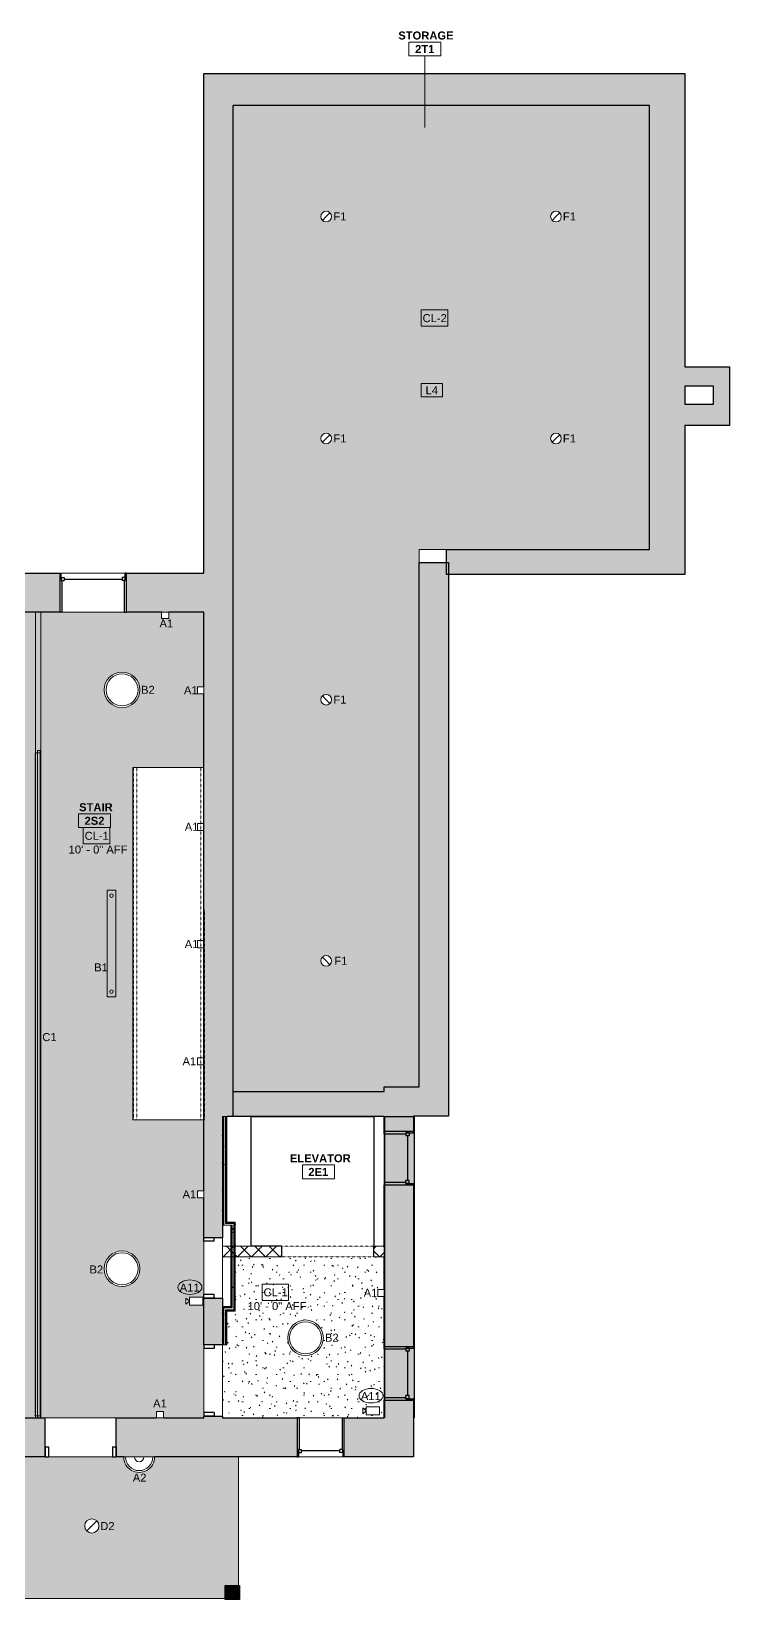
# Model space of a CAD drawing. Header units: inches. Extents: x -1176 to 1507, y -2527 to 978.
# Drawn here: x 1114 to 1507, y 12 to 894 of the extents above; entities that cross this region are included whole.
import ezdxf

# ---------------------------------------------------------------- set-up
doc = ezdxf.new("R2010")
doc.units = ezdxf.units.IN
doc.header["$MEASUREMENT"] = 0
for name, pattern in [('Dash', [0.25, 0.125, -0.125]), ('Overhead', [0.15625, 0.09375, -0.0625]), ('Overhead 1_16_', [0.101562, 0.0625, -0.039062])]:
    doc.linetypes.add(name, pattern=pattern)
for name, color, linetype, lineweight in [('A-ANNO-KEYN', 231, 'Continuous', 9), ('A-AREA-IDEN', 2, 'Continuous', 9), ('A-CLNG', 13, 'Continuous', 18), ('A-CLNG-IDEN', 151, 'Continuous', 9), ('A-CLNG-PATT', 13, 'Continuous', 18), ('A-COLS', 52, 'Continuous', 18), ('A-DETL-GENF', 92, 'Continuous', 18), ('A-DETL-MEDM', 33, 'Continuous', 18), ('A-DOOR', 31, 'Continuous', 18), ('A-DOOR-FRAM', 31, 'Continuous', 30), ('A-GENM', 13, 'Continuous', 18), ('A-GLAZ', 151, 'Continuous', 18), ('A-WALL', 113, 'Continuous', 18), ('A-WALL-PATT', 111, 'Continuous', 18), ('E-LITE-EQPM', 33, 'Continuous', 9), ('E-LITE-EQPM-HDLN', 30, 'Dash', 9), ('E-LITE-EQPM-IDEN', 33, 'Continuous', 9), ('I-WALL', 2, 'Continuous', 18), ('Q-SPCQ', 91, 'Continuous', 9), ('Q-SPCQ-IDEN', 132, 'Continuous', 9), ('S-STRS-MBND', 31, 'Continuous', 18)]:
    doc.layers.add(name, color=color, linetype=linetype, lineweight=lineweight)
doc.styles.add('Arial', font='arial.ttf', dxfattribs={"height": 4.5})
doc.styles.add('Swis721 Lt BT', font='swissl.ttf', dxfattribs={"height": 4.5})
doc.styles.add('Swis721 Lt BT_B', font='', dxfattribs={"height": 4.5})
doc.styles.get('Swis721 Lt BT_B').set_extended_font_data('Swis721 Lt BT', bold=True)
pattern_1 = [(0, (0, 0), (15.36, 3.84), [0.634, -10.886, 0.634, -10.886, -61.44]), (0, (0, 0), (15.36, 3.84), [-23.04, 0.634, -22.406, 0.634, -10.886, -26.88]), (0, (0, 0), (15.36, 3.84), [-57.6, 0.634, -7.046, 0.634, -18.566]), (120, (5.76, 1.92), (-11.005538, 11.38215), [0.634, -10.886, 0.634, -10.886, -61.44]), (120, (5.76, 1.92), (-11.005538, 11.38215), [-23.04, 0.634, -22.406, 0.634, -10.886, -26.88]), (120, (5.76, 1.92), (-11.005538, 11.38215), [-57.6, 0.634, -7.046, 0.634, -18.566]), (240, (7.68, 9.6), (-4.354462, -15.22215), [0.634, -10.886, 0.634, -10.886, -61.44]), (240, (7.68, 9.6), (-4.354462, -15.22215), [-23.04, 0.634, -22.406, 0.634, -10.886, -26.88]), (240, (7.68, 9.6), (-4.354462, -15.22215), [-57.6, 0.634, -7.046, 0.634, -18.566])]

# ---------------------------------------------------------------- blocks, each defined once
blk = doc.blocks.new('Single Flush - D2 2_6_ X 8_-8253011-2nd Floor RCP')
at = {"layer": 'A-DOOR-FRAM', "color": 8}
for p, q in [((-17, -0.5), (-17, 5.25)), ((-17, 5.25), (-15, 5.25)), ((-15, -0.5), (-15, 5.25)), ((15.000004, -0.5), (15.000004, 5.25)), ((15.000004, 5.25), (17.000004, 5.25)), ((17.000004, -0.5), (17.000004, 5.25)), ((-17, -0.5), (-15, -0.5)), ((15.000004, -0.5), (17.000004, -0.5))]:
    blk.add_line(p, q, dxfattribs=at)
blk = doc.blocks.new('Double Hung - 30_ x 48_-6971309-2nd Floor RCP')
at = {"layer": 'A-GLAZ', "color": 8, "lineweight": 30}
for p, q in [((-15, 8.25), (-14.25, 8.25)), ((-14.25, 4), (-14.25, 8.25)), ((-14.25, 5.75), (-14.25, 4)), ((-14.25, 5.75), (-12.5, 5.75)), ((-14.25, 4), (-12.5, 4)), ((-14.25, 4), (-13.75, 4)), ((-13.75, -8.25), (-13.75, 4)), ((-12.5, 5.75), (-12.5, 4)), ((-12.5, 4.875), (12.5, 4.875)), ((12.5, 5.75), (12.5, 4)), ((14.25, 5.75), (12.5, 5.75)), ((14.25, 4), (12.5, 4)), ((13.75, 4), (14.25, 4)), ((13.75, 4), (13.75, -8.25)), ((14.25, 4), (14.25, 8.25)), ((15, 8.25), (14.25, 8.25)), ((14.25, 5.75), (14.25, 4)), ((-13.75, -8.25), (-15, -8.25)), ((13.75, -8.25), (15, -8.25))]:
    blk.add_line(p, q, dxfattribs=at)
blk = doc.blocks.new('Double Hung - side window 4_ X 6_ 3_ H-6086068-2nd Floor RCP')
at = {"layer": 'A-GLAZ', "color": 8, "lineweight": 30}
for p, q in [((-18.75, 11), (-18, 11)), ((-18, 6.75), (-18, 11)), ((18, 6.75), (18, 11)), ((18.75, 11), (18, 11)), ((-18, 8.5), (-18, 6.75)), ((-18, 8.5), (-16.25, 8.5)), ((-18, 6.75), (-16.25, 6.75)), ((-18, 6.75), (-17.5, 6.75)), ((-17.5, -11), (-17.5, 6.75)), ((-16.25, 8.5), (-16.25, 6.75)), ((-16.25, 7.625), (16.25, 7.625)), ((16.25, 8.5), (16.25, 6.75)), ((18, 8.5), (16.25, 8.5)), ((18, 6.75), (16.25, 6.75)), ((17.5, 6.75), (18, 6.75)), ((17.5, 6.75), (17.5, -11)), ((18, 8.5), (18, 6.75)), ((-17.5, -11), (-18.75, -11)), ((17.5, -11), (18.75, -11))]:
    blk.add_line(p, q, dxfattribs=at)
blk = doc.blocks.new('Double Hung - 2_ 2_5_ x 48_-6921075-2nd Floor RCP')
at = {"layer": 'A-GLAZ', "color": 8, "lineweight": 30}
for p, q in [((-13.25, 11), (-12.5, 11)), ((-12.5, 6.75), (-12.5, 11)), ((12.5, 6.75), (12.5, 11)), ((13.25, 11), (12.5, 11)), ((-12.5, 8.5), (-12.5, 6.75)), ((-12.5, 8.5), (-10.75, 8.5)), ((-12.5, 6.75), (-10.75, 6.75)), ((-12.5, 6.75), (-12, 6.75)), ((-12, -11), (-12, 6.75)), ((-10.75, 8.5), (-10.75, 6.75)), ((-10.75, 7.625), (10.75, 7.625)), ((10.75, 8.5), (10.75, 6.75)), ((12.5, 8.5), (10.75, 8.5)), ((12.5, 6.75), (10.75, 6.75)), ((12, 6.75), (12.5, 6.75)), ((12, 6.75), (12, -11)), ((12.5, 8.5), (12.5, 6.75)), ((-12, -11), (-13.25, -11)), ((12, -11), (13.25, -11))]:
    blk.add_line(p, q, dxfattribs=at)
blk = doc.blocks.new('Lighting-Linear-Cove-Cooper-Ametrix-LC32-LED1 - Lighting-Linear-Cove-Cooper-Ametrix-LC32-LED 31_ 1_5_-7121263-2nd Floor RCP')
at = {"layer": 'E-LITE-EQPM'}
for p, q in [((-187.75, -1.37), (-187.75, 0.16)), ((-187.75, 0.16), (187.56, 0.16)), ((187.56, -1.37), (-187.75, -1.37))]:
    blk.add_line(p, q, dxfattribs=at)
at = {"layer": 'E-LITE-EQPM-HDLN'}
for p, q in [((186.46, 1.37), (-186.46, 1.37)), ((-186.46, 1.37), (-186.46, -1.37)), ((186.46, -1.37), (186.46, 1.37))]:
    blk.add_line(p, q, dxfattribs=at)
blk = doc.blocks.new('L-Recessed Circular - Downlight - 8_ - OUTDOOR-8523709-2nd Floor RCP')
at = {"layer": 'E-LITE-EQPM'}
for q in [(-2.83, -2.83), (2.83, 2.83)]:
    blk.add_line((0, 0), q, dxfattribs=at)
for start, end in [(360, 180), (180, 360)]:
    blk.add_arc((0, 0), 4, start, end, dxfattribs=at)
blk = doc.blocks.new('Sconce Light - Uplight - LIGHT W ROOM NUMBER-7340001-2nd Floor RCP')
at = {"layer": 'E-LITE-EQPM'}
blk.add_line((-8.71, 11), (8.71, 11), dxfattribs=at)
for radius, start in [(8.71, 360), (7.71, 0), (2.68, 0)]:
    blk.add_arc((0, 11), radius, start, 180, dxfattribs=at)
blk = doc.blocks.new('Sconce Light - Sphere - 100W - 277V-7960200-2nd Floor RCP')
at = {"layer": 'E-LITE-EQPM'}
for p, q in [((0, -11), (-2, -11)), ((-2, -11), (-2, -14.5)), ((-2, -14.5), (0, -14.5)), ((2, -11), (0, -11)), ((0, -14.5), (2, -14.5)), ((2, -11), (2, -14.5))]:
    blk.add_line(p, q, dxfattribs=at)
blk = doc.blocks.new('Sconce Light - Sphere - 100W - 277V-7960201-2nd Floor RCP')
at = {"layer": 'E-LITE-EQPM'}
for p, q in [((0, -8.25), (-2, -8.25)), ((-2, -8.25), (-2, -11.75)), ((2, -8.25), (0, -8.25)), ((2, -8.25), (2, -11.75)), ((-2, -11.75), (0, -11.75)), ((0, -11.75), (2, -11.75))]:
    blk.add_line(p, q, dxfattribs=at)
blk = doc.blocks.new('Single Flush - D8 3_ X 8_-8257955-2nd Floor RCP')
at = {"layer": 'A-DOOR-FRAM'}
for p, q in [((-20, -5.25), (-20, -11)), ((-20, -5.25), (-18, -5.25)), ((-18, -5.25), (-18, -11)), ((18.000004, -5.25), (18.000004, -11)), ((18.000004, -5.25), (20.000004, -5.25)), ((20.000004, -5.25), (20.000004, -11)), ((-20, -11), (-18, -11)), ((18.000004, -11), (20.000004, -11))]:
    blk.add_line(p, q, dxfattribs=at)
blk = doc.blocks.new('Security_Camera_-_Dome_6414 - 8_-0_ AFF-7476807-2nd Floor RCP')
at = {"layer": 'Q-SPCQ'}
for p, q in [((-2.27, 3.14), (2.27, 3.14)), ((-2.27, -4.36), (-2.27, 3.14)), ((1.71, 5.14), (-1.71, 5.14)), ((0, 3.14), (-1.71, 5.14)), ((0, 3.14), (1.71, 5.14)), ((2.27, -4.36), (2.27, 3.14)), ((-2.27, -4.36), (2.27, -4.36))]:
    blk.add_line(p, q, dxfattribs=at)
blk = doc.blocks.new('Elevator 1 - Elevator 1-7712497-2nd Floor RCP')
at = {"layer": 'A-GENM', "lineweight": 30}
for p, q in [((1243.87, 283.44), (1312.87, 283.44)), ((1243.87, 210.44), (1243.87, 283.44)), ((1312.87, 283.44), (1312.87, 210.44)), ((1260.87, 210.44), (1243.87, 210.44))]:
    blk.add_line(p, q, dxfattribs=at)
blk = doc.blocks.new('Door-Opening - Elevator Opening-8184615-2nd Floor RCP')
at = {"layer": 'A-DETL-GENF', "linetype": 'Overhead', "lineweight": 9}
for p, q in [((25.68, 3), (-26.32, 3)), ((-26.32, -3), (25.68, -3))]:
    blk.add_line(p, q, dxfattribs=at)
at = {"layer": 'A-DETL-MEDM', "lineweight": 30}
for p, q in [((-26.32, 3), (-26.32, -3)), ((25.68, -3), (25.68, 3))]:
    blk.add_line(p, q, dxfattribs=at)
blk = doc.blocks.new('Single Flush - D13 3_ X 8_-8257910-2nd Floor RCP')
at = {"layer": 'A-DOOR-FRAM'}
for p, q in [((-20, 0.5), (-20, -5.25)), ((-20, 0.5), (-18, 0.5)), ((-18, 0.5), (-18, -5.25)), ((18.000004, 0.5), (18.000004, -5.25)), ((18.000004, 0.5), (20.000004, 0.5)), ((20.000004, 0.5), (20.000004, -5.25)), ((-20, -5.25), (-18, -5.25)), ((18.000004, -5.25), (20.000004, -5.25))]:
    blk.add_line(p, q, dxfattribs=at)
blk = doc.blocks.new('Sconce Light - Sphere - 100W - 277V-V15-2nd Floor RCP')
at = {"layer": 'E-LITE-EQPM'}
for p, q in [((-2, -8.25), (-2, -11.75)), ((2, -8.25), (2, -11.75)), ((-2, -11.75), (0, -11.75)), ((0, -11.75), (2, -11.75))]:
    blk.add_line(p, q, dxfattribs=at)
blk = doc.blocks.new('Sconce Light - Sphere - 100W - 277V-7960214-2nd Floor RCP')
at = {"layer": 'E-LITE-EQPM'}
for p, q in [((0, -5.25), (-2, -5.25)), ((-2, -5.25), (-2, -8.75)), ((-2, -8.75), (0, -8.75)), ((2, -5.25), (0, -5.25)), ((0, -8.75), (2, -8.75)), ((2, -5.25), (2, -8.75))]:
    blk.add_line(p, q, dxfattribs=at)
blk = doc.blocks.new('L-Pendant Drum Light - Pendant-7965484-2nd Floor RCP')
at = {"layer": 'E-LITE-EQPM'}
for radius, start, end in [(10.01, 360, 180), (9.01, 0, 180), (10.01, 180, 360), (9.01, 180, 0)]:
    blk.add_arc((0, 0), radius, start, end, dxfattribs=at)
blk = doc.blocks.new('Pendant Light - Linear - 1 Lamp - 5_-7965959-2nd Floor RCP')
at = {"layer": 'E-LITE-EQPM'}
for p, q in [((-30, 2.5), (-30, -2.5)), ((30, 2.5), (-30, 2.5)), ((30, -2.5), (30, 2.5)), ((-30, -2.5), (30, -2.5))]:
    blk.add_line(p, q, dxfattribs=at)
for centre, start, end in [((-27, 0), 0, 180), ((-27, 0), 180, 0), ((27, 0), 360, 180), ((27, 0), 180, 360)]:
    blk.add_arc(centre, 1, start, end, dxfattribs=at)
blk = doc.blocks.new('L-Recessed Circular - Downlight - Surface-Mounted Can Light-7926066-2nd Floor RCP')
at = {"layer": 'E-LITE-EQPM'}
for q in [(-2.12, -2.12), (2.12, 2.12)]:
    blk.add_line((0, 0), q, dxfattribs=at)
for start, end in [(360, 180), (180, 360)]:
    blk.add_arc((0, 0), 3, start, end, dxfattribs=at)
blk = doc.blocks.new('L-Recessed Circular - Downlight - Surface-Mounted Can Light-7926536-2nd Floor RCP')
at = {"layer": 'E-LITE-EQPM'}
for q in [(-2.12, 2.12), (2.12, -2.12)]:
    blk.add_line((0, 0), q, dxfattribs=at)
for start, end in [(0, 180), (180, 0)]:
    blk.add_arc((0, 0), 3, start, end, dxfattribs=at)
blk = doc.blocks.new('Appliance_Specialty Equipment Tag - Standard-3515593-2nd Floor RCP')
at = {"layer": 'Q-SPCQ-IDEN'}
blk.add_ellipse((-0.05, 0.004), major_axis=(-0.141, 0), ratio=0.600473, dxfattribs=at)
blk = doc.blocks.new('Room Tag - Room Name and Number-3379422-2nd Floor RCP')
at = {"layer": 'A-AREA-IDEN'}
for p, q in [((-0.188, -0.164), (-0.188, -0.002)), ((-0.188, -0.002), (0.187, -0.002)), ((0.187, -0.002), (-0.188, -0.002)), ((-0.188, -0.002), (-0.188, -0.164)), ((0.187, -0.164), (-0.188, -0.164)), ((-0.188, -0.164), (0.187, -0.164)), ((0.187, -0.002), (0.187, -0.164)), ((0.187, -0.164), (0.187, -0.002))]:
    blk.add_line(p, q, dxfattribs=at)
blk = doc.blocks.new('Keynote Tag - Keynote Number - Boxed-135510-2nd Floor RCP')
at = {"layer": 'A-ANNO-KEYN'}
for p, q in [((-0.125, -0.079), (-0.125, 0.078)), ((-0.125, 0.078), (0.125, 0.078)), ((0.125, 0.078), (0.125, -0.079)), ((-0.125, -0.079), (0.125, -0.079))]:
    blk.add_line(p, q, dxfattribs=at)

msp = doc.modelspace()

# ---------------------------------------------------------------- hatches: boundary and pattern name
at = {"layer": 'A-CLNG-PATT'}
h = msp.add_hatch(dxfattribs=at)
h.set_pattern_fill('FP_6', color=256, style=0, pattern_type=2)
h.set_pattern_definition([(0, (0, 0), (6, 6), [2.976, -8.976]), (90, (1.488, -1.488), (-6, 6), [2.976, -8.976])])
h.paths.add_polyline_path([(1312.65, 297.44), (1312.65, 300.1), (1332.31, 300.1), (1332.31, 602.25), (1461.87, 602.25), (1461.87, 851.94), (1227.74, 851.94), (1227.74, 297.44), (1291.93, 297.44)], flags=0)
h.paths.add_polyline_path([(1280.02, 367.88), (1279.25, 367.99), (1278.52, 368.29), (1277.9, 368.76), (1277.43, 369.38), (1277.13, 370.11), (1277.02, 370.88), (1277.13, 371.66), (1277.43, 372.38), (1277.9, 373.01), (1278.52, 373.48), (1279.25, 373.78), (1280.02, 373.88), (1280.8, 373.78), (1281.52, 373.48), (1282.15, 373.01), (1282.62, 372.38), (1282.92, 371.66), (1283.02, 370.88), (1282.92, 370.11), (1282.62, 369.38), (1282.15, 368.76), (1281.52, 368.29), (1280.8, 367.99)], flags=0)
h.paths.add_polyline_path([(1280.02, 514.78), (1279.25, 514.88), (1278.52, 515.18), (1277.9, 515.66), (1277.43, 516.28), (1277.13, 517), (1277.02, 517.78), (1277.13, 518.55), (1277.43, 519.28), (1277.9, 519.9), (1278.52, 520.37), (1279.25, 520.67), (1280.02, 520.78), (1280.8, 520.67), (1281.52, 520.37), (1282.15, 519.9), (1282.62, 519.28), (1282.92, 518.55), (1283.02, 517.78), (1282.92, 517), (1282.62, 516.28), (1282.15, 515.66), (1281.52, 515.18), (1280.8, 514.88)], flags=0)
h.paths.add_polyline_path([(1280.02, 661.67), (1279.25, 661.77), (1278.52, 662.07), (1277.9, 662.55), (1277.43, 663.17), (1277.13, 663.89), (1277.02, 664.67), (1277.13, 665.44), (1277.43, 666.17), (1277.9, 666.79), (1278.52, 667.27), (1279.25, 667.57), (1280.02, 667.67), (1280.8, 667.57), (1281.52, 667.27), (1282.15, 666.79), (1282.62, 666.17), (1282.92, 665.44), (1283.02, 664.67), (1282.92, 663.89), (1282.62, 663.17), (1282.15, 662.55), (1281.52, 662.07), (1280.8, 661.77)], flags=0)
h.paths.add_polyline_path([(1409.34, 661.67), (1408.56, 661.77), (1407.84, 662.07), (1407.22, 662.55), (1406.74, 663.17), (1406.44, 663.89), (1406.34, 664.67), (1406.44, 665.44), (1406.74, 666.17), (1407.22, 666.79), (1407.84, 667.27), (1408.56, 667.57), (1409.34, 667.67), (1410.11, 667.57), (1410.84, 667.27), (1411.46, 666.79), (1411.94, 666.17), (1412.23, 665.44), (1412.34, 664.67), (1412.23, 663.89), (1411.94, 663.17), (1411.46, 662.55), (1410.84, 662.07), (1410.11, 661.77)], flags=0)
h.paths.add_polyline_path([(1280.02, 786.51), (1279.25, 786.62), (1278.52, 786.92), (1277.9, 787.39), (1277.43, 788.01), (1277.13, 788.74), (1277.02, 789.51), (1277.13, 790.29), (1277.43, 791.01), (1277.9, 791.64), (1278.52, 792.11), (1279.25, 792.41), (1280.02, 792.51), (1280.8, 792.41), (1281.52, 792.11), (1282.15, 791.64), (1282.62, 791.01), (1282.92, 790.29), (1283.02, 789.51), (1282.92, 788.74), (1282.62, 788.01), (1282.15, 787.39), (1281.52, 786.92), (1280.8, 786.62)], flags=0)
h.paths.add_polyline_path([(1409.34, 786.51), (1408.56, 786.62), (1407.84, 786.92), (1407.22, 787.39), (1406.74, 788.01), (1406.44, 788.74), (1406.34, 789.51), (1406.44, 790.29), (1406.74, 791.01), (1407.22, 791.64), (1407.84, 792.11), (1408.56, 792.41), (1409.34, 792.51), (1410.11, 792.41), (1410.84, 792.11), (1411.46, 791.64), (1411.94, 791.01), (1412.23, 790.29), (1412.34, 789.51), (1412.23, 788.74), (1411.94, 788.01), (1411.46, 787.39), (1410.84, 786.92), (1410.11, 786.62)], flags=0)
h = msp.add_hatch(dxfattribs=at)
h.set_pattern_fill('FP_4', color=256, style=0, pattern_type=2)
h.set_pattern_definition(pattern_1)
h.paths.add_polyline_path([(1211.24, 113.89), (1211.24, 237.58), (1207.74, 237.58), (1207.74, 241.58), (1211.24, 241.58), (1211.24, 281.58), (1171.24, 281.58), (1171.24, 479.58), (1211.24, 479.58), (1211.24, 521.11), (1207.74, 521.11), (1207.74, 525.11), (1211.24, 525.11), (1211.24, 567.01), (1191.47, 567.01), (1191.47, 563.51), (1187.47, 563.51), (1187.47, 567.01), (1119.51, 567.01), (1119.51, 113.89), (1184.57, 113.89), (1184.57, 117.39), (1188.57, 117.39), (1188.57, 113.89), (1198.66, 113.89)], flags=0)
h.paths.add_polyline_path([(1116.51, 113.89), (1116.51, 567.01), (1097.9, 567.01), (1097.9, 534.27), (1101.4, 534.27), (1101.4, 530.27), (1097.9, 530.27), (1097.9, 464.78), (1101.4, 464.78), (1101.4, 460.78), (1097.9, 460.78), (1097.9, 395.29), (1101.4, 395.29), (1101.4, 391.29), (1097.9, 391.29), (1097.9, 294.8), (1101.4, 294.8), (1101.4, 290.8), (1097.9, 290.8), (1097.9, 243.68), (1101.4, 243.68), (1101.4, 239.68), (1097.9, 239.68), (1097.9, 192.57), (1101.4, 192.57), (1101.4, 188.57), (1097.9, 188.57), (1097.9, 141.45), (1101.4, 141.45), (1101.4, 137.45), (1097.9, 137.45), (1097.9, 113.89), (1105.82, 113.89)], flags=0)
h.paths.add_polyline_path([(1105.82, 115.69), (1098.45, 115.69), (1098.45, 120.1), (1105.82, 120.1)], flags=0)
h.paths.add_polyline_path([(1107.81, 116.35), (1105.99, 117.91), (1107.81, 119.47)], flags=0)
h.paths.add_polyline_path([(1203.15, 177.23), (1203.15, 181.64), (1210.52, 181.64), (1210.52, 177.23)], flags=0)
h.paths.add_polyline_path([(1201.16, 177.86), (1201.16, 180.98), (1202.98, 179.42)], flags=0)
h.paths.add_polyline_path([(1165.2, 187.78), (1164.15, 187.78), (1162.08, 188.22), (1160.17, 189.08), (1158.5, 190.3), (1157.08, 191.89), (1156.05, 193.67), (1155.39, 195.73), (1155.18, 197.74), (1155.4, 199.82), (1156.05, 201.81), (1157.1, 203.62), (1158.5, 205.18), (1160.19, 206.41), (1162.1, 207.26), (1164.15, 207.69), (1166.24, 207.69), (1168.29, 207.26), (1170.22, 206.39), (1171.89, 205.18), (1173.31, 203.59), (1174.36, 201.76), (1175, 199.74), (1175.21, 197.74), (1174.99, 195.66), (1174.34, 193.67), (1173.3, 191.85), (1171.89, 190.3), (1170.2, 189.07), (1168.29, 188.22), (1166.24, 187.78), (1166.05, 187.78)], flags=0)
h.paths.add_polyline_path([(1166.24, 513.34), (1164.15, 513.34), (1162.08, 513.78), (1160.17, 514.64), (1158.5, 515.86), (1157.08, 517.44), (1156.05, 519.22), (1155.39, 521.29), (1155.18, 523.3), (1155.4, 525.38), (1156.05, 527.37), (1157.13, 529.22), (1158.5, 530.74), (1160.19, 531.97), (1162.1, 532.82), (1164.15, 533.25), (1166.24, 533.25), (1168.29, 532.82), (1170.22, 531.95), (1171.89, 530.74), (1173.31, 529.15), (1174.36, 527.32), (1175, 525.3), (1175.21, 523.3), (1174.99, 521.21), (1174.34, 519.22), (1173.3, 517.41), (1171.89, 515.86), (1170.2, 514.63), (1168.29, 513.77), (1167.13, 513.53)], flags=0)
h.paths.add_polyline_path([(1103.44, 555.72), (1099.03, 555.72), (1099.03, 563.1), (1103.44, 563.1), (1103.44, 562.84)], flags=0)
h.paths.add_polyline_path([(1101.22, 563.26), (1099.66, 565.08), (1102.78, 565.08), (1101.87, 564.02)], flags=0)
h = msp.add_hatch(dxfattribs=at)
h.set_pattern_fill('FP_2', color=256, style=0, pattern_type=2)
h.set_pattern_definition(pattern_1)
h.paths.add_polyline_path([(1116.51, 113.89), (1119.51, 113.89), (1119.51, 567.01), (1116.51, 567.01), (1116.51, 122.96)], flags=0)
h = msp.add_hatch(dxfattribs=at)
h.set_pattern_fill('FP_2', color=256, style=0, pattern_type=2)
h.set_pattern_definition(pattern_1)
h.paths.add_polyline_path([(1221.74, 113.89), (1312.65, 113.89), (1312.65, 182.16), (1309.15, 182.16), (1309.15, 186.16), (1312.65, 186.16), (1312.65, 204.44), (1228.86, 204.44), (1228.86, 173.94), (1224.24, 173.94), (1224.24, 154.89), (1221.74, 154.89), (1221.74, 114.64)], flags=0)
h.paths.add_polyline_path([(1310.02, 115.69), (1302.65, 115.69), (1302.65, 120.1), (1310.02, 120.1), (1310.02, 117.39)], flags=0)
h.paths.add_polyline_path([(1300.66, 116.32), (1300.66, 119.44), (1302.48, 117.88)], flags=0)
h.paths.add_polyline_path([(1268.44, 148.96), (1267.4, 148.96), (1265.33, 149.4), (1263.42, 150.26), (1261.74, 151.48), (1260.32, 153.07), (1259.3, 154.84), (1258.64, 156.91), (1258.43, 158.92), (1258.65, 161), (1259.3, 162.99), (1260.34, 164.8), (1261.74, 166.36), (1263.44, 167.59), (1265.35, 168.44), (1267.4, 168.87), (1269.49, 168.87), (1271.58, 168.42), (1273.47, 167.57), (1275.14, 166.36), (1276.56, 164.77), (1277.6, 162.94), (1278.24, 160.92), (1278.45, 158.92), (1278.24, 156.83), (1277.59, 154.84), (1276.54, 153.03), (1275.14, 151.48), (1273.45, 150.25), (1271.54, 149.39), (1269.49, 148.96), (1268.62, 148.96)], flags=0)
h = msp.add_hatch(dxfattribs=at)
h.set_pattern_fill('FP_3', color=256, style=0, pattern_type=2)
h.set_pattern_definition([(216.87, (4.8, 12), (35.999957, 24.0000643), [6, -54]), (206.565, (12, 8.4), (-12.000093, -12.00052), [13.416, -13.416]), (198.435, (12, 2.4), (-23.999779, -12.000233), [7.589, -30.358])])
h.paths.add_polyline_path([(1223.22, 12.32), (1223.22, 19.64), (1230.65, 19.64), (1230.65, 91.89), (1183.54, 91.89), (1183.32, 89.95), (1182.68, 88.11), (1181.64, 86.46), (1180.26, 85.08), (1178.61, 84.05), (1176.77, 83.4), (1174.83, 83.18), (1172.89, 83.4), (1171.05, 84.05), (1169.4, 85.08), (1168.02, 86.46), (1166.98, 88.11), (1166.34, 89.95), (1166.12, 91.89), (779.4, 91.89), (779.4, 52.3), (546.74, 52.3), (546.74, 91.89), (480.78, 91.89), (480.78, 12.32), (616.64, 12.32), (616.64, 17.32), (624.64, 17.32), (624.64, 12.32), (764.5, 12.32), (764.5, 17.32), (772.5, 17.32), (772.5, 12.32), (890.9, 12.32), (890.9, 17.32), (898.9, 17.32), (898.9, 12.32), (1060.27, 12.32), (1060.27, 17.32), (1068.27, 17.32), (1068.27, 12.32), (1105.39, 12.32)], flags=0)
h.paths.add_polyline_path([(513.76, 49.11), (512.72, 49.24), (511.76, 49.64), (510.93, 50.28), (510.29, 51.11), (509.89, 52.07), (509.76, 53.11), (509.89, 54.14), (510.29, 55.11), (510.93, 55.94), (511.76, 56.57), (512.72, 56.97), (513.76, 57.11), (514.79, 56.97), (515.76, 56.57), (516.58, 55.94), (517.22, 55.11), (517.62, 54.14), (517.76, 53.11), (517.62, 52.07), (517.22, 51.11), (516.58, 50.28), (515.76, 49.64), (514.79, 49.24)], flags=0)
h.paths.add_polyline_path([(822.57, 49.11), (821.54, 49.24), (820.57, 49.64), (819.74, 50.28), (819.11, 51.11), (818.71, 52.07), (818.57, 53.11), (818.71, 54.14), (819.11, 55.11), (819.74, 55.94), (820.57, 56.57), (821.54, 56.97), (822.57, 57.11), (823.61, 56.97), (824.57, 56.57), (825.4, 55.94), (826.04, 55.11), (826.44, 54.14), (826.57, 53.11), (826.44, 52.07), (826.04, 51.11), (825.4, 50.28), (824.57, 49.64), (823.61, 49.24)], flags=0)
h.paths.add_polyline_path([(894.9, 49.11), (893.86, 49.24), (892.9, 49.64), (892.07, 50.28), (891.43, 51.11), (891.04, 52.07), (890.9, 53.11), (891.04, 54.14), (891.43, 55.11), (892.07, 55.94), (892.9, 56.57), (893.86, 56.97), (894.9, 57.11), (895.93, 56.97), (896.9, 56.57), (897.73, 55.94), (898.36, 55.11), (898.76, 54.14), (898.9, 53.11), (898.76, 52.07), (898.36, 51.11), (897.73, 50.28), (896.9, 49.64), (895.93, 49.24), (895.53, 49.19)], flags=0)
h.paths.add_polyline_path([(979.59, 49.11), (978.55, 49.24), (977.59, 49.64), (976.76, 50.28), (976.12, 51.11), (975.72, 52.07), (975.59, 53.11), (975.72, 54.14), (976.12, 55.11), (976.76, 55.94), (977.59, 56.57), (978.55, 56.97), (979.59, 57.11), (980.62, 56.97), (981.59, 56.57), (982.41, 55.94), (983.05, 55.11), (983.45, 54.14), (983.59, 53.11), (983.45, 52.07), (983.05, 51.11), (982.41, 50.28), (981.59, 49.64), (980.62, 49.24)], flags=0)
h.paths.add_polyline_path([(1064.27, 49.11), (1063.24, 49.24), (1062.27, 49.64), (1061.45, 50.28), (1060.81, 51.11), (1060.41, 52.07), (1060.27, 53.11), (1060.41, 54.14), (1060.81, 55.11), (1061.45, 55.94), (1062.27, 56.57), (1063.24, 56.97), (1064.27, 57.11), (1065.31, 56.97), (1066.27, 56.57), (1067.1, 55.94), (1067.74, 55.11), (1068.14, 54.14), (1068.27, 53.11), (1068.14, 52.07), (1067.74, 51.11), (1067.1, 50.28), (1066.27, 49.64), (1065.31, 49.24)], flags=0)
h.paths.add_polyline_path([(1148.22, 49.11), (1147.18, 49.24), (1146.22, 49.64), (1145.39, 50.28), (1144.75, 51.11), (1144.35, 52.07), (1144.22, 53.11), (1144.35, 54.14), (1144.75, 55.11), (1145.39, 55.94), (1146.22, 56.57), (1147.18, 56.97), (1148.22, 57.11), (1149.25, 56.97), (1150.22, 56.57), (1151.05, 55.94), (1151.68, 55.11), (1152.08, 54.14), (1152.22, 53.11), (1152.08, 52.07), (1151.68, 51.11), (1151.05, 50.28), (1150.22, 49.64), (1149.25, 49.24)], flags=0)
at = {"layer": 'A-COLS'}
msp.add_hatch(color=250, dxfattribs=at).paths.add_polyline_path([(1231.22, 11.64), (1231.22, 19.64), (1223.22, 19.64), (1223.22, 11.64)], flags=0)
at = {"layer": 'A-WALL-PATT', "lineweight": 9}
for points in [[(1340.81, 851.94), (1340.81, 869.94), (1211.24, 869.94), (1211.24, 851.94), (1291.93, 851.94)], [(1461.87, 851.94), (1461.87, 869.94), (1340.81, 869.94), (1340.81, 851.94)], [(1478.48, 737.41), (1481.87, 737.41), (1481.87, 869.94), (1461.87, 869.94), (1461.87, 737.41)], [(1227.74, 283.44), (1227.74, 851.94), (1211.24, 851.94), (1211.24, 283.44), (1224.24, 283.44)], [(1478.48, 602.25), (1481.87, 602.25), (1481.87, 737.41), (1461.87, 737.41), (1461.87, 602.25)], [(1498.03, 694.04), (1498.03, 705.04), (1481.87, 705.04), (1481.87, 694.04)], [(1498.03, 683.97), (1507.03, 683.97), (1507.03, 705.04), (1498.03, 705.04), (1498.03, 694.04)], [(1507.03, 671.97), (1507.03, 683.97), (1481.87, 683.97), (1481.87, 671.97)], [(1481.87, 588.25), (1481.87, 602.25), (1347.81, 602.25), (1347.81, 588.25), (1478.48, 588.25)], [(1348.81, 300.1), (1348.81, 594.93), (1332.31, 594.93), (1332.31, 300.1)], [(1312.65, 283.6), (1348.81, 283.6), (1348.81, 300.1), (1312.65, 300.1), (1312.65, 297.44)], [(1312.65, 283.44), (1312.65, 297.44), (1227.74, 297.44), (1227.74, 283.44), (1291.93, 283.44)], [(1329.15, 113.89), (1329.49, 113.89), (1329.49, 283.44), (1312.99, 283.44), (1312.99, 113.89)]]:
    msp.add_hatch(color=7, dxfattribs=at).paths.add_polyline_path(points, flags=0)
h = msp.add_hatch(color=7, dxfattribs=at)
h.paths.add_polyline_path([(1211.24, 567.01), (1211.24, 589.01), (1167.7, 589.01), (1167.7, 567.01), (1198.66, 567.01)], flags=0)
h.paths.add_polyline_path([(1130.2, 567.01), (1130.2, 589.01), (1068.64, 589.01), (1068.64, 567.01), (1105.39, 567.01)], flags=0)
h.paths.add_polyline_path([(1031.14, 567.01), (1031.14, 589.01), (977.59, 589.01), (977.59, 567.01), (1012.12, 567.01)], flags=0)
h.paths.add_polyline_path([(918.4, 567.01), (940.09, 567.01), (940.09, 589.01), (874.54, 589.01), (874.54, 567.01), (912.15, 567.01)], flags=0)
h.paths.add_polyline_path([(837.04, 567.01), (837.04, 589.01), (783.49, 589.01), (783.49, 567.01), (825.58, 567.01)], flags=0)
h.paths.add_polyline_path([(745.99, 567.01), (745.99, 589.01), (682.43, 589.01), (682.43, 567.01), (732.3, 567.01)], flags=0)
h.paths.add_polyline_path([(644.93, 567.01), (644.93, 589.01), (576.53, 589.01), (576.53, 567.01), (606.02, 567.01)], flags=0)
h.paths.add_polyline_path([(539.03, 567.01), (539.03, 589.01), (480.78, 589.01), (480.78, 567.01)], flags=0)
h = msp.add_hatch(color=7, dxfattribs=at)
h.paths.add_polyline_path([(1211.24, 113.89), (1221.74, 113.89), (1221.74, 114.64), (1211.24, 114.64)], flags=0)
h.paths.add_polyline_path([(1211.24, 154.89), (1221.74, 154.89), (1221.74, 181.22), (1211.24, 181.22)], flags=0)
h.paths.add_polyline_path([(1211.24, 215.22), (1221.74, 215.22), (1221.74, 283.44), (1211.24, 283.44), (1211.24, 237.58)], flags=0)
h = msp.add_hatch(dxfattribs=at)
h.set_pattern_fill('FP_2', color=256, style=0, pattern_type=2)
h.set_pattern_definition(pattern_1)
h.paths.add_polyline_path([(1221.74, 222.19), (1222.24, 222.19), (1222.24, 283.44), (1221.74, 283.44), (1221.74, 223.94)], flags=0)
h = msp.add_hatch(dxfattribs=at)
h.set_pattern_fill('FP_2', color=256, style=0, pattern_type=2)
h.set_pattern_definition(pattern_1)
h.paths.add_polyline_path([(1223.49, 223.19), (1223.49, 283.44), (1222.49, 283.44), (1222.49, 223.19)], flags=0)
h = msp.add_hatch(dxfattribs=at)
h.set_pattern_fill('FP_2', color=256, style=0, pattern_type=2)
h.set_pattern_definition(pattern_1)
h.paths.add_polyline_path([(1224.24, 223.94), (1224.24, 283.44), (1223.74, 283.44), (1223.74, 223.94)], flags=0)
h = msp.add_hatch(color=7, dxfattribs=at)
h.paths.add_polyline_path([(1312.65, 113.89), (1329.15, 113.89), (1329.15, 123.89), (1312.65, 123.89)], flags=0)
h.paths.add_polyline_path([(1329.15, 153.89), (1329.15, 244.93), (1312.65, 244.93), (1312.65, 153.89)], flags=0)
h.paths.add_polyline_path([(1329.15, 274.93), (1329.15, 283.6), (1312.65, 283.6), (1312.65, 274.93)], flags=0)
h = msp.add_hatch(dxfattribs=at)
h.set_pattern_fill('FP_2', color=256, style=0, pattern_type=2)
h.set_pattern_definition(pattern_1)
h.paths.add_polyline_path([(1228.86, 223.44), (1228.86, 223.94), (1223.74, 223.94), (1223.74, 223.44), (1228.36, 223.44)], flags=0)
h = msp.add_hatch(dxfattribs=at)
h.set_pattern_fill('FP_2', color=256, style=0, pattern_type=2)
h.set_pattern_definition(pattern_1)
h.paths.add_polyline_path([(1226.86, 176.44), (1226.86, 221.44), (1226.36, 221.44), (1226.36, 176.44)], flags=0)
h = msp.add_hatch(dxfattribs=at)
h.set_pattern_fill('FP_2', color=256, style=0, pattern_type=2)
h.set_pattern_definition(pattern_1)
h.paths.add_polyline_path([(1228.11, 175.69), (1228.11, 222.19), (1227.11, 222.19), (1227.11, 175.69)], flags=0)
h = msp.add_hatch(dxfattribs=at)
h.set_pattern_fill('FP_2', color=256, style=0, pattern_type=2)
h.set_pattern_definition(pattern_1)
h.paths.add_polyline_path([(1228.86, 174.44), (1228.86, 223.44), (1228.36, 223.44), (1228.36, 174.44)], flags=0)
h = msp.add_hatch(dxfattribs=at)
h.set_pattern_fill('FP_1', color=256, style=0, pattern_type=2)
h.set_pattern_definition([(45, (0, 0), (-4.006467, 4.006467), []), (135, (0, 0), (-4.006467, -4.006467), [])])
h.paths.add_polyline_path([(1306.87, 204.44), (1312.65, 204.44), (1312.65, 210.44), (1306.87, 210.44)], flags=0)
h.paths.add_polyline_path([(1254.87, 204.44), (1254.87, 210.44), (1221.74, 210.44), (1221.74, 204.44), (1245.3, 204.44)], flags=0)
h = msp.add_hatch(dxfattribs=at)
h.set_pattern_fill('FP_2', color=256, style=0, pattern_type=2)
h.set_pattern_definition(pattern_1)
h.paths.add_polyline_path([(1222.24, 154.89), (1222.24, 175.94), (1221.74, 175.94), (1221.74, 154.89), (1221.98, 154.89)], flags=0)
h = msp.add_hatch(dxfattribs=at)
h.set_pattern_fill('FP_2', color=256, style=0, pattern_type=2)
h.set_pattern_definition(pattern_1)
h.paths.add_polyline_path([(1223.49, 154.89), (1223.49, 174.69), (1222.49, 174.69), (1222.49, 154.89)], flags=0)
h = msp.add_hatch(dxfattribs=at)
h.set_pattern_fill('FP_2', color=256, style=0, pattern_type=2)
h.set_pattern_definition(pattern_1)
h.paths.add_polyline_path([(1224.24, 154.89), (1224.24, 173.94), (1223.74, 173.94), (1223.74, 154.89)], flags=0)
h = msp.add_hatch(color=7, dxfattribs=at)
h.paths.add_polyline_path([(1329.15, 91.89), (1329.15, 113.89), (1290.24, 113.89), (1290.24, 91.89), (1291.93, 91.89)], flags=0)
h.paths.add_polyline_path([(1263.74, 91.89), (1263.74, 113.89), (1161.9, 113.89), (1161.9, 91.89), (1198.66, 91.89)], flags=0)
h.paths.add_polyline_path([(1105.39, 91.89), (1121.83, 91.89), (1121.83, 113.89), (1049.4, 113.89), (1049.4, 91.89), (1079.9, 91.89)], flags=0)
h.paths.add_polyline_path([(1006.9, 91.89), (1006.9, 113.89), (966.34, 113.89), (966.34, 91.89), (980.09, 91.89)], flags=0)
h.paths.add_polyline_path([(890.51, 91.89), (923.84, 91.89), (923.84, 113.89), (890.51, 113.89), (890.51, 92.65)], flags=0)
h.paths.add_polyline_path([(825.58, 91.89), (848.01, 91.89), (848.01, 113.89), (799.34, 113.89), (799.34, 91.89)], flags=0)
h.paths.add_polyline_path([(756.84, 91.89), (756.84, 113.89), (677.93, 113.89), (677.93, 91.89), (732.3, 91.89)], flags=0)
h.paths.add_polyline_path([(635.43, 91.89), (635.43, 113.89), (562.75, 113.89), (562.75, 91.89)], flags=0)
h.paths.add_polyline_path([(520.25, 91.89), (520.25, 113.89), (480.78, 113.89), (480.78, 91.89)], flags=0)

# ---------------------------------------------------------------- linework, layer by layer
at = {"layer": 'A-AREA-IDEN'}
msp.add_line((1335.52, 839.62), (1335.52, 879.9), dxfattribs=at)
at = {"layer": 'A-CLNG'}
for p, q in [((1332.31, 594.93), (1332.31, 602.25)), ((1332.31, 602.25), (1347.81, 602.25)), ((1116.51, 567.01), (1116.51, 113.89)), ((1119.51, 113.89), (1119.51, 567.01)), ((1211.24, 479.58), (1171.24, 479.58)), ((1171.24, 479.58), (1171.24, 281.58)), ((1171.24, 281.58), (1211.24, 281.58)), ((1230.65, 91.89), (1230.65, 19.64)), ((1223.22, 12.32), (1068.27, 12.32))]:
    msp.add_line(p, q, dxfattribs=at)
for centre, radius, start, end in [((1280.02, 789.51), 3, 0, 180), ((1280.02, 789.51), 3, 180, 0), ((1409.34, 789.51), 3, 0, 180), ((1409.34, 789.51), 3, 180, 0), ((1280.02, 664.67), 3, 0, 180), ((1280.02, 664.67), 3, 180, 0), ((1409.34, 664.67), 3, 0, 180), ((1409.34, 664.67), 3, 180, 0), ((1280.02, 517.78), 3, 0, 180), ((1280.02, 517.78), 3, 180, 0), ((1280.02, 370.88), 3, 0, 180), ((1280.02, 370.88), 3, 180, 0), ((1148.22, 53.11), 4, 360, 180), ((1148.22, 53.11), 4, 180, 360)]:
    msp.add_arc(centre, radius, start, end, dxfattribs=at)
at = {"layer": 'A-CLNG-IDEN', "flags": 128}
for points in [[(1333.53, 737.02), (1348.41, 737.02), (1348.41, 727.88), (1333.53, 727.88)], [(1143.39, 445.87), (1158.27, 445.87), (1158.27, 436.74), (1143.39, 436.74)], [(1244.05, 189.09), (1258.93, 189.09), (1258.93, 179.96), (1244.05, 179.96)]]:
    msp.add_lwpolyline(points, close=True, dxfattribs=at)
at = {"layer": 'A-COLS', "color": 8, "lineweight": 30}
for p, q in [((1223.22, 11.64), (1223.22, 19.64)), ((1223.22, 19.64), (1231.22, 19.64)), ((1231.22, 19.64), (1231.22, 11.64)), ((1231.22, 11.64), (1223.22, 11.64))]:
    msp.add_line(p, q, dxfattribs=at)
at = {"layer": 'A-WALL', "color": 8, "lineweight": 30}
for p, q in [((1211.24, 589.01), (1211.24, 869.94)), ((1211.24, 869.94), (1481.87, 869.94)), ((1481.87, 869.94), (1481.87, 705.04)), ((1461.87, 851.94), (1227.74, 851.94)), ((1227.74, 283.44), (1227.74, 851.94)), ((1461.87, 602.25), (1461.87, 851.94)), ((1481.87, 705.04), (1507.03, 705.04)), ((1507.03, 705.04), (1507.03, 671.97)), ((1481.87, 694.04), (1481.87, 683.97)), ((1498.03, 694.04), (1481.87, 694.04)), ((1498.03, 683.97), (1498.03, 694.04)), ((1481.87, 683.97), (1498.03, 683.97)), ((1481.87, 671.97), (1481.87, 588.25)), ((1507.03, 671.97), (1481.87, 671.97)), ((1347.81, 588.25), (1347.81, 602.25)), ((1347.81, 602.25), (1461.87, 602.25)), ((1332.31, 300.1), (1332.31, 594.93)), ((1332.31, 594.93), (1348.81, 594.93)), ((1348.81, 594.93), (1348.81, 283.6)), ((1068.64, 589.01), (1130.2, 589.01)), ((1130.2, 589.01), (1130.2, 567.01)), ((1167.7, 589.01), (1211.24, 589.01)), ((1167.7, 567.01), (1167.7, 589.01)), ((1481.87, 588.25), (1347.81, 588.25)), ((1130.2, 567.01), (1097.9, 567.01)), ((1187.47, 567.01), (1167.7, 567.01)), ((1211.24, 567.01), (1191.47, 567.01)), ((1211.24, 525.11), (1211.24, 567.01)), ((1211.24, 241.58), (1211.24, 521.11)), ((1312.65, 297.44), (1312.65, 300.1)), ((1312.65, 300.1), (1332.31, 300.1)), ((1227.74, 297.44), (1312.65, 297.44)), ((1221.74, 283.44), (1221.74, 215.22)), ((1312.65, 283.44), (1224.24, 283.44)), ((1312.65, 274.93), (1312.65, 283.44)), ((1312.99, 113.89), (1312.99, 283.44)), ((1312.99, 283.44), (1329.49, 283.44)), ((1329.15, 283.6), (1329.15, 274.93)), ((1348.81, 283.6), (1329.15, 283.6)), ((1329.49, 283.44), (1329.49, 113.89)), ((1329.15, 274.93), (1312.65, 274.93)), ((1312.65, 210.44), (1312.65, 244.93)), ((1312.65, 244.93), (1329.15, 244.93)), ((1329.15, 244.93), (1329.15, 153.89)), ((1211.24, 215.22), (1211.24, 237.58)), ((1221.74, 215.22), (1211.24, 215.22)), ((1312.65, 186.16), (1312.65, 204.44)), ((1211.24, 154.89), (1211.24, 181.22)), ((1211.24, 181.22), (1221.74, 181.22)), ((1221.74, 181.22), (1221.74, 154.89)), ((1312.65, 153.89), (1312.65, 182.16)), ((1221.74, 154.89), (1211.24, 154.89)), ((1329.15, 153.89), (1312.65, 153.89)), ((1312.65, 113.89), (1312.65, 123.89)), ((1312.65, 123.89), (1329.15, 123.89)), ((1329.15, 123.89), (1329.15, 91.89)), ((1097.9, 113.89), (1121.83, 113.89)), ((1161.9, 91.89), (1161.9, 113.89)), ((1161.9, 113.89), (1184.57, 113.89)), ((1188.57, 113.89), (1211.24, 113.89)), ((1211.24, 113.89), (1211.24, 114.64)), ((1221.74, 114.64), (1221.74, 113.89)), ((1221.74, 113.89), (1263.74, 113.89)), ((1263.74, 113.89), (1263.74, 91.89)), ((1290.24, 91.89), (1290.24, 113.89)), ((1290.24, 113.89), (1312.65, 113.89)), ((1329.49, 113.89), (1329.15, 113.89)), ((1121.83, 91.89), (1049.4, 91.89)), ((1166.12, 91.89), (1161.9, 91.89)), ((1263.74, 91.89), (1183.54, 91.89)), ((1329.15, 91.89), (1290.24, 91.89))]:
    msp.add_line(p, q, dxfattribs=at)
at = {"layer": 'A-WALL', "lineweight": 9}
for p, q in [((1167.7, 589.01), (1130.2, 589.01)), ((1130.2, 567.01), (1167.7, 567.01)), ((1312.65, 274.93), (1312.65, 244.93)), ((1211.24, 215.22), (1211.24, 181.22)), ((1211.24, 154.89), (1211.24, 114.89)), ((1221.74, 114.89), (1221.74, 154.89)), ((1312.65, 153.89), (1312.65, 123.89)), ((1121.83, 113.89), (1121.83, 91.89)), ((1161.9, 113.89), (1121.9, 113.89)), ((1211.24, 114.64), (1221.74, 114.64)), ((1290.24, 113.89), (1263.74, 113.89)), ((1121.9, 91.89), (1161.9, 91.89)), ((1263.74, 91.89), (1290.24, 91.89))]:
    msp.add_line(p, q, dxfattribs=at)
at = {"layer": 'A-WALL', "color": 55}
for p, q in [((1224.24, 283.44), (1221.74, 283.44)), ((1312.65, 204.44), (1312.65, 210.44))]:
    msp.add_line(p, q, dxfattribs=at)
at = {"layer": 'A-WALL'}
for p, q in [((1222.24, 222.19), (1222.24, 283.44)), ((1222.49, 222.19), (1222.49, 283.44)), ((1223.49, 223.19), (1223.49, 283.44)), ((1223.74, 223.44), (1223.74, 283.44)), ((1222.24, 222.19), (1221.74, 222.19)), ((1222.49, 222.19), (1227.11, 222.19)), ((1223.49, 223.19), (1228.11, 223.19)), ((1223.74, 223.44), (1228.36, 223.44)), ((1226.36, 222.19), (1226.36, 176.44)), ((1226.36, 221.94), (1226.86, 221.94)), ((1226.86, 175.94), (1226.86, 221.94)), ((1227.11, 175.69), (1227.11, 222.19)), ((1228.11, 174.69), (1228.11, 223.19)), ((1228.36, 174.44), (1228.36, 223.44)), ((1221.74, 181.22), (1221.74, 215.22)), ((1221.74, 210.44), (1254.87, 210.44)), ((1254.87, 204.44), (1221.74, 204.44)), ((1306.87, 210.44), (1312.65, 210.44)), ((1312.65, 204.44), (1306.87, 204.44)), ((1222.24, 175.94), (1226.86, 175.94)), ((1222.24, 175.94), (1222.24, 154.89)), ((1222.49, 175.69), (1227.11, 175.69)), ((1222.49, 175.69), (1222.49, 154.89)), ((1223.49, 174.69), (1228.11, 174.69)), ((1223.49, 174.69), (1223.49, 154.89)), ((1223.74, 174.44), (1228.36, 174.44)), ((1223.74, 174.44), (1223.74, 154.89)), ((1211.24, 114.64), (1211.24, 114.89)), ((1211.24, 114.89), (1221.74, 114.89)), ((1221.74, 114.89), (1221.74, 114.64)), ((1121.83, 113.89), (1121.9, 113.89)), ((1121.9, 113.89), (1121.9, 91.89)), ((1121.9, 91.89), (1121.83, 91.89))]:
    msp.add_line(p, q, dxfattribs=at)
at = {"layer": 'I-WALL'}
for p, q in [((1224.24, 283.44), (1224.24, 223.94)), ((1224.24, 223.94), (1228.86, 223.94)), ((1228.86, 223.94), (1228.86, 173.94)), ((1221.74, 176.44), (1226.36, 176.44)), ((1228.86, 173.94), (1224.24, 173.94)), ((1224.24, 173.94), (1224.24, 154.89)), ((1224.24, 154.89), (1221.74, 154.89))]:
    msp.add_line(p, q, dxfattribs=at)
at = {"layer": 'S-STRS-MBND', "linetype": 'Overhead 1_16_', "lineweight": 9}
for p, q in [((1171.6, 281.58), (1171.6, 479.58)), ((1173.6, 281.58), (1173.6, 479.58)), ((1209.6, 281.58), (1209.6, 479.58)), ((1211.6, 281.58), (1211.6, 399.8)), ((1171.6, 281.58), (1173.6, 281.58)), ((1173.6, 281.58), (1209.6, 281.58)), ((1209.6, 281.58), (1211.6, 281.58))]:
    msp.add_line(p, q, dxfattribs=at)

# ---------------------------------------------------------------- block references
at = {"layer": 'A-ANNO-KEYN', "xscale": 47.99999999999997, "yscale": 47.99999999999997, "zscale": 47.99999999999997}
msp.add_blockref('Keynote Tag - Keynote Number - Boxed-135510-2nd Floor RCP', (1339.54, 691.87), dxfattribs=at)
at = {"layer": 'A-AREA-IDEN', "xscale": 47.99999999999997, "yscale": 47.99999999999997, "zscale": 47.99999999999997}
for p in [(1335.52, 887.75), (1149.8, 453.72), (1275.69, 256.27)]:
    msp.add_blockref('Room Tag - Room Name and Number-3379422-2nd Floor RCP', p, dxfattribs=at)
at = {"layer": 'A-DOOR'}
for name, p, rotation in [('Single Flush - D2 2_6_ X 8_-8253011-2nd Floor RCP', (1216.49, 198.22), 89.9999999999999), ('Door-Opening - Elevator Opening-8184615-2nd Floor RCP', (1280.55, 207.44), 180), ('Single Flush - D13 3_ X 8_-8257910-2nd Floor RCP', (1216.49, 134.89), 269.9999999999999)]:
    msp.add_blockref(name, p, dxfattribs=dict(at, rotation=rotation))
msp.add_blockref('Single Flush - D8 3_ X 8_-8257955-2nd Floor RCP', (1141.9, 102.89), dxfattribs=at)
at = {"layer": 'A-GENM', "lineweight": 9}
msp.add_blockref('Elevator 1 - Elevator 1-7712497-2nd Floor RCP', (-6, 0), dxfattribs=at)
at = {"layer": 'A-GLAZ'}
msp.add_blockref('Double Hung - side window 4_ X 6_ 3_ H-6086068-2nd Floor RCP', (1148.95, 578.01), dxfattribs=at)
for name, p, rotation in [('Double Hung - 30_ x 48_-6971309-2nd Floor RCP', (1320.9, 259.93), 269.9999999999999), ('Double Hung - 30_ x 48_-6971309-2nd Floor RCP', (1320.9, 138.89), 269.9999999999999), ('Double Hung - 2_ 2_5_ x 48_-6921075-2nd Floor RCP', (1276.99, 102.89), 180)]:
    msp.add_blockref(name, p, dxfattribs=dict(at, rotation=rotation))
at = {"layer": 'E-LITE-EQPM'}
for name, p in [('L-Recessed Circular - Downlight - Surface-Mounted Can Light-7926066-2nd Floor RCP', (1280.02, 789.51)), ('L-Recessed Circular - Downlight - Surface-Mounted Can Light-7926066-2nd Floor RCP', (1409.34, 789.51)), ('L-Recessed Circular - Downlight - Surface-Mounted Can Light-7926066-2nd Floor RCP', (1280.02, 664.67)), ('L-Recessed Circular - Downlight - Surface-Mounted Can Light-7926066-2nd Floor RCP', (1409.34, 664.67)), ('Sconce Light - Sphere - 100W - 277V-7960200-2nd Floor RCP', (1189.47, 578.01)), ('L-Pendant Drum Light - Pendant-7965484-2nd Floor RCP', (1165.2, 523.3)), ('L-Recessed Circular - Downlight - Surface-Mounted Can Light-7926536-2nd Floor RCP', (1280.02, 517.78)), ('L-Recessed Circular - Downlight - Surface-Mounted Can Light-7926536-2nd Floor RCP', (1280.02, 370.88)), ('L-Pendant Drum Light - Pendant-7965484-2nd Floor RCP', (1165.2, 197.74)), ('L-Pendant Drum Light - Pendant-7965484-2nd Floor RCP', (1268.44, 158.92)), ('L-Recessed Circular - Downlight - 8_ - OUTDOOR-8523709-2nd Floor RCP', (1148.22, 53.11))]:
    msp.add_blockref(name, p, dxfattribs=at)
for name, p, rotation in [('Sconce Light - Sphere - 100W - 277V-7960201-2nd Floor RCP', (1219.49, 523.11), 269.9999999999999), ('Sconce Light - Sphere - 100W - 277V-V15-2nd Floor RCP', (1219.49, 446.25), 269.9999999999999), ('Pendant Light - Linear - 1 Lamp - 5_-7965959-2nd Floor RCP', (1159.24, 380.59), 269.9999999999999), ('Sconce Light - Sphere - 100W - 277V-V15-2nd Floor RCP', (1219.49, 380.32), 269.9999999999999), ('Sconce Light - Sphere - 100W - 277V-V15-2nd Floor RCP', (1219.49, 314.4), 269.9999999999999), ('Sconce Light - Sphere - 100W - 277V-7960214-2nd Floor RCP', (1216.49, 239.58), 269.9999999999999), ('Sconce Light - Sphere - 100W - 277V-7960201-2nd Floor RCP', (1320.9, 184.16), 269.9999999999999), ('Sconce Light - Sphere - 100W - 277V-7960200-2nd Floor RCP', (1186.57, 102.89), 180), ('Sconce Light - Uplight - LIGHT W ROOM NUMBER-7340001-2nd Floor RCP', (1174.83, 102.89), 180)]:
    msp.add_blockref(name, p, dxfattribs=dict(at, rotation=rotation))
at = {"layer": 'E-LITE-EQPM', "extrusion": (0, 0, -1), "rotation": 270.0000000000003}
msp.add_blockref('Lighting-Linear-Cove-Cooper-Ametrix-LC32-LED1 - Lighting-Linear-Cove-Cooper-Ametrix-LC32-LED 31_ 1_5_-7121263-2nd Floor RCP', (-1117.78, 301.45), dxfattribs=at)
at = {"layer": 'Q-SPCQ'}
for p, rotation in [((1206.24, 179.44), 89.99999999999974), ((1305.74, 117.89), 89.9999999999999)]:
    msp.add_blockref('Security_Camera_-_Dome_6414 - 8_-0_ AFF-7476807-2nd Floor RCP', p, dxfattribs=dict(at, rotation=rotation))
at = {"layer": 'Q-SPCQ-IDEN', "xscale": 47.99999999999997, "yscale": 47.99999999999997, "zscale": 47.99999999999997}
for p in [(1205.77, 187.16), (1307.69, 126.14)]:
    msp.add_blockref('Appliance_Specialty Equipment Tag - Standard-3515593-2nd Floor RCP', p, dxfattribs=at)

# ---------------------------------------------------------------- texts
at = {"layer": 'A-ANNO-KEYN', "insert": (1335.96, 694.09), "char_height": 4.5, "width": 8.484, "attachment_point": 1, "style": 'Arial'}
msp.add_mtext('L4', dxfattribs=at)
at = {"layer": 'A-AREA-IDEN', "char_height": 4.5, "attachment_point": 1, "style": 'Swis721 Lt BT_B'}
for s, insert, width in [('STORAGE', (1320.64, 893.61), 35.9055), ('2T1', (1330.07, 885.95), 12.726), ('STAIR', (1141.06, 459.58), 21.0585), ('2S2', (1144.1, 451.92), 13.332), ('ELEVATOR', (1259.63, 262.12), 38.784), ('2E1', (1269.98, 254.46), 13.332)]:
    msp.add_mtext(s, dxfattribs=dict(at, insert=insert, width=width))
at = {"layer": 'A-CLNG-IDEN', "char_height": 4.5, "attachment_point": 1, "style": 'Swis721 Lt BT'}
for s, insert, width in [('CL-2', (1334.28, 734.64), 16.059), ('CL-1', (1144.14, 443.5), 16.059), ('10\' - 0" AFF', (1135.14, 435.76), 37.875), ('CL-1', (1244.8, 186.72), 16.059), ('10\' - 0" AFF', (1235.81, 178.98), 37.875)]:
    msp.add_mtext(s, dxfattribs=dict(at, insert=insert, width=width))
at = {"layer": 'E-LITE-EQPM-IDEN', "char_height": 4.5, "attachment_point": 1, "style": 'Arial'}
for s, insert, width in [('F1', (1284.08, 791.81), 8.9385), ('F1', (1413.22, 791.81), 8.9385), ('F1', (1284.08, 666.96), 8.9385), ('F1', (1413.22, 666.96), 8.9385), ('A1', (1186.28, 562.91), 9.393), ('B2', (1175.9, 525.59), 9.393), ('A1', (1200.03, 525.4), 9.393), ('F1', (1284.08, 520.07), 8.9385), ('A1', (1200.49, 448.54), 9.393), ('A1', (1200.49, 382.62), 9.393), ('F1', (1284.6, 373.18), 8.9385), ('B1', (1149.53, 369.5), 9.393), ('C1', (1120.35, 330.29), 9.8475), ('A1', (1199.24, 316.7), 9.393), ('A1', (1199.24, 241.88), 9.393), ('B2', (1146.89, 199.59), 9.393), ('A1', (1301.15, 186.46), 9.393), ('B2', (1279.35, 161.21), 9.393), ('A1', (1182.65, 124.24), 9.393), ('A2', (1171.23, 82.49), 9.393), ('D2', (1152.96, 55.27), 9.8475)]:
    msp.add_mtext(s, dxfattribs=dict(at, insert=insert, width=width))
at = {"layer": 'Q-SPCQ-IDEN', "char_height": 4.5, "width": 13.635, "attachment_point": 1, "style": 'Arial'}
for insert in [(1197.64, 189.39), (1299.55, 128.37)]:
    msp.add_mtext('A11', dxfattribs=dict(at, insert=insert))

doc.saveas('drawing.dxf')
